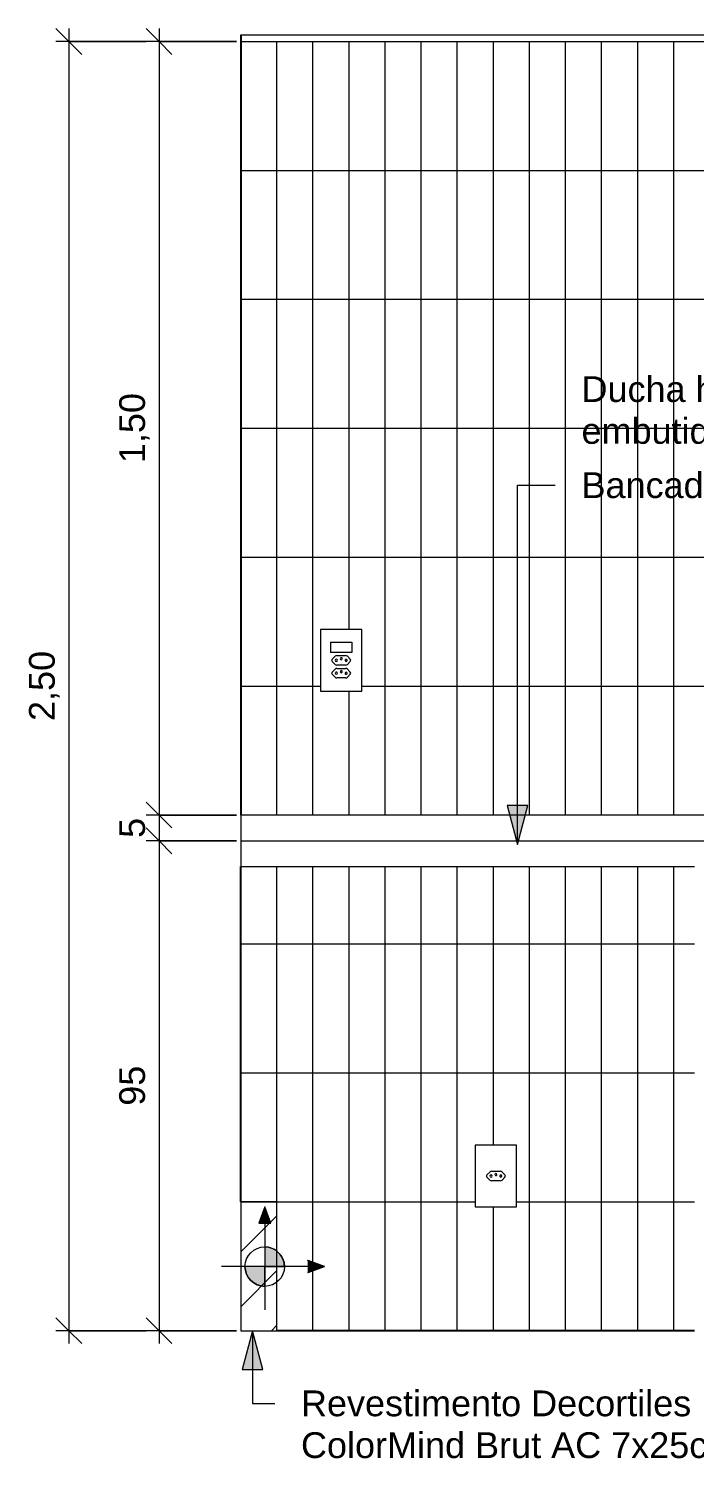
# Model space of a CAD drawing. Header units: millimetres. Extents: x -7376 to 9919, y -19320 to 2725.
# Drawn here: x -4194 to -2903, y -48 to 2725 of the extents above; entities that cross this region are included whole.
import ezdxf

# ---------------------------------------------------------------- set-up
doc = ezdxf.new("R2010")
doc.units = ezdxf.units.MM
for name, color, linetype, lineweight in [('A-ANNO-DIMS', 211, 'Continuous', 9), ('A-ANNO-DIMS-25', 211, 'Continuous', 9), ('A-ANNO-NOTE', 131, 'Continuous', 9), ('A-CLNG', 13, 'Continuous', 9), ('A-DETL-GENF', 92, 'Continuous', 9), ('A-DETL-THIN', 151, 'Continuous', 9), ('A-FLOR', 192, 'Continuous', 25), ('A-WALL', 113, 'Continuous', 25), ('A-WALL-PATT', 111, 'Continuous', 25), ('E-ELEC-FIXT', 91, 'Continuous', 9), ('G-ANNO-TEXT', 231, 'Continuous', 9)]:
    doc.layers.add(name, color=color, linetype=linetype, lineweight=lineweight)
doc.styles.add('@Arial Unicode MS', font='ARIALUNI.TTF', dxfattribs={"height": 49.99999999999999})
doc.styles.add('Arial_1', font='arial.ttf', dxfattribs={"height": 50})
doc.dimstyles.new('CRT_-__Metros_-_Linha_de_chamada_3_5_mm', dxfattribs={"dimscale": 304.8, "dimtxt": 50.29224265965954, "dimasz": 0.1640419947506562, "dimexe": 0.08202099737532809, "dimexo": 0.0625, "dimgap": 0.04101049868766404, "dimtad": 1, "dimdec": 0, "dimlfac": 0.1, "dimdsep": 46, "dimtxsty": '@Arial Unicode MS', "dimblk1": 'OBLIQUE', "dimblk2": 'OBLIQUE', "dimsah": 1, "dimcen": 0.09, "dimdle": 0.08202099737532809, "dimazin": 0, "dimtfac": 1, "dimtdec": 4, "dimtix": 1, "dimtmove": 0, "dimatfit": 3, "dimfxl": 0.4921259842519685, "dimfxlon": 1, "dimtvp": 1, "dimtolj": 1, "dimtzin": 0, "dimarcsym": 2})
doc.dimstyles.new('CRT_-__Metros_-_Linha_de_chamada_3_5_mm_3', dxfattribs={"dimscale": 304.8, "dimtxt": 50.29224265965954, "dimasz": 0.1640419947506562, "dimexe": 0.08202099737532809, "dimexo": 0.0625, "dimgap": 0.04101049868766404, "dimtad": 1, "dimlfac": 0.001, "dimrnd": 0.01, "dimzin": 0, "dimdsep": 46, "dimtxsty": '@Arial Unicode MS', "dimblk1": 'OBLIQUE', "dimblk2": 'OBLIQUE', "dimsah": 1, "dimcen": 0.09, "dimdle": 0.08202099737532809, "dimazin": 0, "dimtfac": 1, "dimtdec": 4, "dimtix": 1, "dimtmove": 0, "dimatfit": 3, "dimfxl": 0.4921259842519685, "dimfxlon": 1, "dimtvp": 1, "dimtolj": 1, "dimtzin": 0, "dimarcsym": 2})

# ---------------------------------------------------------------- blocks, each defined once
blk = doc.blocks.new('CRT_Tomadas e Interruptores - Tomada 10A 1s-4754426-ELEVAÇÃO 2 LAVANDERIA')
at = {"layer": 'E-ELEC-FIXT'}
for p, q in [((-18604.65077199636, 559.9999999999933), (-18684.65077199636, 559.9999999999933)), ((-18684.65077199636, 559.9999999999933), (-18684.65077199636, 439.9999999999921)), ((-18604.65077199636, 439.9999999999922), (-18604.65077199636, 559.9999999999933)), ((-18662.2720923399, 502.1213203435364), (-18656.60787877753, 507.785533905905)), ((-18653.0723448716, 509.2499999999721), (-18636.22919912109, 509.2499999999721)), ((-18632.69366521516, 507.7855339059044), (-18627.02945165279, 502.1213203435367)), ((-18656.60787877753, 492.2144660940494), (-18662.2720923399, 497.8786796564173)), ((-18636.22919912109, 490.7499999999817), (-18653.0723448716, 490.7499999999825)), ((-18627.02945165279, 497.8786796564175), (-18632.69366521516, 492.2144660940484)), ((-18684.65077199636, 439.9999999999921), (-18604.65077199636, 439.9999999999922))]:
    blk.add_line(p, q, dxfattribs=at)
for centre, radius, start, end in [((-18660.15077199634, 499.999999999977), 2.999999999997934, 134.9999999999989, 225.0000000000008), ((-18653.0723448716, 504.2499999999721), 5.000000000000844, 90, 134.9999999999853), ((-18654.15077199634, 499.9999999999186), 1.999999999999613, 1.70172397677024e-10, 180.0000000001702), ((-18654.15077199634, 499.9999999999186), 2.000000000000056, 180.0000000001189, 1.172479677774711e-10), ((-18644.65077199635, 502.9999999999371), 1.999999999998635, 1.701787587863869e-10, 180.0000000001702), ((-18644.65077199635, 502.9999999999371), 2.000000000000456, 180.000000000118, 1.180621897759257e-10), ((-18635.15077199634, 499.9999999999623), 1.999999999998635, 1.75057729667752e-10, 180.0000000001686), ((-18635.15077199634, 499.9999999999623), 2.000000000000063, 180.0000000001148, 1.181130786508292e-10), ((-18636.22919912109, 504.2499999999721), 4.999999999996361, 44.99999999998804, 89.99999999999994), ((-18629.15077199635, 499.9999999999771), 2.999999999997934, 315.0000000000008, 44.99999999999885), ((-18653.0723448716, 495.7499999999824), 5, 225.0000000000106, 269.9999999999996), ((-18636.22919912109, 495.7499999999811), 5.000000000000844, 269.9999999999996, 314.9999999999858)]:
    blk.add_arc(centre, radius, start, end, dxfattribs=at)
blk = doc.blocks.new('CRT_Tomadas e Interruptores - Interruptor 1s _ Tomada 10A 2s-4802645-ELEVAÇÃO 2 LAVANDERIA')
at = {"layer": 'E-ELEC-FIXT'}
for p, q in [((-18904.65077199636, 1559.999999999993), (-18984.65077199636, 1559.999999999993)), ((-18984.65077199636, 1559.999999999993), (-18984.65077199636, 1439.999999999992)), ((-18904.65077199636, 1439.999999999992), (-18904.65077199636, 1559.999999999993)), ((-18965.15077199636, 1534.999999999995), (-18924.15077199636, 1534.999999999995)), ((-18965.15077199636, 1534.999999999995), (-18965.15077199636, 1514.999999999995)), ((-18924.15077199636, 1534.999999999995), (-18924.15077199636, 1514.999999999995)), ((-18924.15077199636, 1514.999999999995), (-18965.15077199636, 1514.999999999995)), ((-18962.2720923399, 1502.121320343536), (-18956.60787877753, 1507.785533905905)), ((-18956.60787877753, 1492.214466094049), (-18962.2720923399, 1497.878679656417)), ((-18953.0723448716, 1509.249999999972), (-18936.22919912109, 1509.249999999972)), ((-18932.69366521516, 1507.785533905904), (-18927.02945165279, 1502.121320343537)), ((-18927.02945165279, 1497.878679656417), (-18932.69366521516, 1492.214466094048)), ((-18962.2720923399, 1477.121320343553), (-18956.60787877753, 1482.785533905921)), ((-18956.60787877753, 1467.214466094066), (-18962.2720923399, 1472.878679656434)), ((-18936.22919912109, 1490.749999999982), (-18953.0723448716, 1490.749999999982)), ((-18953.0723448716, 1484.249999999989), (-18936.22919912109, 1484.249999999989)), ((-18932.69366521516, 1482.785533905921), (-18927.02945165279, 1477.121320343553)), ((-18927.02945165279, 1472.878679656434), (-18932.69366521516, 1467.214466094065)), ((-18936.22919912109, 1465.749999999998), (-18953.0723448716, 1465.749999999999)), ((-18984.65077199636, 1439.999999999992), (-18904.65077199636, 1439.999999999992))]:
    blk.add_line(p, q, dxfattribs=at)
for centre, radius, start, end in [((-18960.15077199634, 1499.999999999977), 3.000000000003079, 134.9999999999985, 225.0000000000012), ((-18953.0723448716, 1504.249999999972), 5.000000000000844, 90, 134.9999999999853), ((-18954.15077199634, 1499.999999999919), 2.000000000003693, 1.172646656895488e-10, 180.0000000001173), ((-18954.15077199634, 1499.999999999919), 2.000000000000455, 180.0000000001173, 1.172479677774711e-10), ((-18944.65077199635, 1502.999999999937), 2.000000000000568, 1.139974408930154e-10, 180.0000000001205), ((-18944.65077199635, 1502.999999999937), 1.999999999998745, 180.0000000001759, 1.693072868036659e-10), ((-18935.15077199634, 1499.999999999962), 2.000000000000455, 1.17254328886834e-10, 180.0000000001173), ((-18935.15077199634, 1499.999999999962), 2.000000000000582, 180.0000000001173, 1.172479677774711e-10), ((-18936.22919912109, 1504.249999999972), 4.999999999996362, 44.99999999998838, 90), ((-18929.15077199635, 1499.999999999977), 2.999999999997934, 315.0000000000012, 44.99999999999847), ((-18960.15077199634, 1474.999999999993), 3.000000000003079, 134.9999999999985, 225.0000000000012), ((-18953.0723448716, 1495.749999999982), 5, 225.0000000000126, 269.9999999999996), ((-18953.0723448716, 1479.249999999989), 5.000000000000844, 90, 134.9999999999853), ((-18954.15077199634, 1474.999999999935), 2.000000000000568, 1.139974408930154e-10, 180.0000000001205), ((-18954.15077199634, 1474.999999999935), 2.000000000000582, 180.0000000001238, 1.172479677774711e-10), ((-18944.65077199635, 1477.999999999953), 2.000000000000455, 1.17254328886834e-10, 180.0000000001173), ((-18944.65077199635, 1477.999999999953), 1.999999999998636, 180.0000000001693, 1.693581756785693e-10), ((-18935.15077199634, 1474.999999999979), 2.000000000000582, 1.237617437651084e-10, 180.0000000001173), ((-18935.15077199634, 1474.999999999979), 2.000000000000568, 180.000000000114, 1.205048557712897e-10), ((-18936.22919912109, 1495.749999999981), 5.000000000000844, 269.9999999999996, 314.9999999999858), ((-18936.22919912109, 1479.249999999989), 4.999999999996362, 44.99999999998838, 90), ((-18929.15077199635, 1474.999999999994), 3.000000000000507, 315.0000000000258, 44.9999999999739), ((-18953.0723448716, 1470.749999999999), 5, 225.0000000000107, 269.9999999999996), ((-18936.22919912109, 1470.749999999997), 4.999999999998272, 269.9999999999996, 315.0000000000006)]:
    blk.add_arc(centre, radius, start, end, dxfattribs=at)
blk = doc.blocks.new('CRT_ANO_Seta de piso - seta de piso-279760-ELEVAÇÃO 2 LAVANDERIA')
at = {"layer": 'A-ANNO-NOTE'}
for points in [[(-19104.76907399531, 408.3588826419493), (-19093.1075654697, 440.3986139928381), (-19081.44605694409, 408.358882641949)], [(-19009.04018235426, 335.9530080521188), (-18977.00045100337, 324.2914995265094), (-19009.04018235426, 312.6299910009002)]]:
    blk.add_hatch(color=256, dxfattribs=at).paths.add_polyline_path(points)
h = blk.add_hatch(color=256, dxfattribs=at)
edge = h.paths.add_edge_path()
edge.add_arc((-19093.1075654697, 324.29149952651), 38.24646045988626, -2.2737367544323206e-13, 90.00000000000023, ccw=False)
edge.add_line((-19054.86110500981, 324.2914995265098), (-19093.1075654697, 324.29149952651))
edge.add_line((-19093.1075654697, 324.29149952651), (-19093.1075654697, 362.5379599863967))
h = blk.add_hatch(color=256, dxfattribs=at)
edge = h.paths.add_edge_path()
edge.add_arc((-19093.1075654697, 324.29149952651), 38.24646045988676, 180.0000000000004, 270.00000000000006, ccw=False)
edge.add_line((-19131.35402592958, 324.2914995265099), (-19093.1075654697, 324.29149952651))
edge.add_line((-19093.1075654697, 324.29149952651), (-19093.1075654697, 286.0450390666232))
for p, q in [((-19093.1075654697, 440.3986139928381), (-19104.76907399531, 408.3588826419493)), ((-19093.1075654697, 440.3986139928378), (-19093.1075654697, 240.2241164110706)), ((-19081.44605694409, 408.358882641949), (-19093.1075654697, 440.3986139928381)), ((-19104.76907399531, 408.3588826419493), (-19081.44605694409, 408.358882641949)), ((-19093.1075654697, 362.5379599863967), (-19093.1075654697, 324.29149952651)), ((-18977.00045100337, 324.2914995265094), (-19009.89722042948, 336.2649444011315)), ((-19009.04018235426, 335.9530080521188), (-19009.04018235426, 312.6299910009002)), ((-18977.00045100337, 324.2914995265094), (-19009.04018235426, 335.9530080521188)), ((-18977.00045100337, 324.2914995265094), (-19177.17494858514, 324.2914995265104)), ((-19093.1075654697, 324.29149952651), (-19131.35402592958, 324.2914995265099)), ((-19093.1075654697, 286.0450390666232), (-19093.1075654697, 324.29149952651)), ((-19093.1075654697, 324.29149952651), (-19054.86110500981, 324.2914995265098)), ((-18977.00045100337, 324.2914995265094), (-19009.89722042948, 312.3180546518876)), ((-19009.04018235426, 312.6299910009002), (-18977.00045100337, 324.2914995265094))]:
    blk.add_line(p, q, dxfattribs=at)
blk.add_circle((-19093.1075654697, 324.29149952651), 38.24646045988625, dxfattribs=at)
for radius, start, end in [(38.24646045988626, 359.9999999999995, 89.99999999999982), (38.24646045988676, 180, 269.9999999999997)]:
    blk.add_arc((-19093.1075654697, 324.29149952651), radius, start, end, dxfattribs=at)
blk = doc.blocks.new('DIMBLOCK16-ELEVAÇÃO 2 LAVANDERIA')
at = {"layer": 'A-ANNO-DIMS-25', "lineweight": 18}
for p, q in [((-3941.183669640044, 2700), (-3966.183669640044, 2725)), ((-3941.183669640044, 2700), (-3916.183669640041, 2675)), ((-3941.183669640044, 1200.000000000037), (-3966.183669640044, 1225.000000000037)), ((-3941.183669640044, 1200.000000000037), (-3916.183669640041, 1175.000000000037))]:
    blk.add_line(p, q, dxfattribs=at)
at = {"layer": 'A-ANNO-DIMS-25'}
for p, q in [((-3941.183669640044, 2725), (-3941.183669640044, 1200.000000000037)), ((-3791.183669640041, 2700), (-3966.183669640041, 2700)), ((-3941.183669640041, 2700), (-3791.183669640041, 2700)), ((-3791.183669640041, 1200.000000000037), (-3966.183669640041, 1200.000000000037)), ((-3941.183669640041, 1200.000000000037), (-3791.183669640041, 1200.000000000037))]:
    blk.add_line(p, q, dxfattribs=at)
at = {"layer": 'A-ANNO-DIMS-25', "color": 0, "insert": (-4018.585074872533, 1882.359424498434), "char_height": 49.99999999999999, "width": 162.3373812038015, "attachment_point": 1, "rotation": 90, "line_spacing_factor": 1.117605392436879, "style": '@Arial Unicode MS'}
blk.add_mtext('1,50', dxfattribs=at)
blk = doc.blocks.new('_Oblique')
at = {"color": 0, "linetype": 'ByBlock', "lineweight": -2}
blk.add_line((-0.5, -0.5), (0.5, 0.5), dxfattribs=at)
blk = doc.blocks.new('DIMBLOCK17-ELEVAÇÃO 2 LAVANDERIA')
at = {"layer": 'A-ANNO-DIMS-25', "lineweight": 18}
for p, q in [((-3941.183669640044, 1200.000000000037), (-3966.183669640044, 1225.000000000037)), ((-3941.183669640044, 1200.000000000037), (-3916.183669640041, 1175.000000000037)), ((-3941.183669640044, 1150), (-3966.183669640044, 1175)), ((-3941.183669640044, 1150), (-3916.183669640041, 1125))]:
    blk.add_line(p, q, dxfattribs=at)
at = {"layer": 'A-ANNO-DIMS-25'}
for p, q in [((-3791.183669640041, 1200.000000000037), (-3966.183669640041, 1200.000000000037)), ((-3941.183669640044, 1200.000000000037), (-3941.183669640044, 1150)), ((-3941.183669640041, 1200.000000000037), (-3791.183669640041, 1200.000000000037)), ((-3791.183669640041, 1150), (-3966.183669640041, 1150)), ((-3941.183669640041, 1150), (-3791.183669640041, 1150))]:
    blk.add_line(p, q, dxfattribs=at)
at = {"layer": 'A-ANNO-DIMS-25', "color": 0, "insert": (-4018.585074872533, 1155.638199577632), "char_height": 49.99999999999999, "width": 46.46832101372756, "attachment_point": 1, "rotation": 90, "line_spacing_factor": 1.117605392436879, "style": '@Arial Unicode MS'}
blk.add_mtext('5', dxfattribs=at)
blk = doc.blocks.new('DIMBLOCK18-ELEVAÇÃO 2 LAVANDERIA')
at = {"layer": 'A-ANNO-DIMS-25', "lineweight": 18}
for p, q in [((-3941.183669640044, 1150), (-3966.183669640044, 1175)), ((-3941.183669640044, 1150), (-3916.183669640041, 1125)), ((-3941.183669640044, 200), (-3966.183669640044, 225.0000000000001)), ((-3941.183669640044, 200), (-3916.183669640041, 175))]:
    blk.add_line(p, q, dxfattribs=at)
at = {"layer": 'A-ANNO-DIMS-25'}
for p, q in [((-3791.183669640041, 1150), (-3966.183669640041, 1150)), ((-3941.183669640044, 1150), (-3941.183669640044, 175)), ((-3941.183669640041, 1150), (-3791.183669640041, 1150)), ((-3791.183669640041, 200), (-3966.183669640041, 200)), ((-3941.183669640041, 200), (-3791.183669640041, 200))]:
    blk.add_line(p, q, dxfattribs=at)
at = {"layer": 'A-ANNO-DIMS-25', "color": 0, "insert": (-4018.585074872533, 636.2763991552271), "char_height": 49.99999999999999, "width": 92.93664202745512, "attachment_point": 1, "rotation": 90, "line_spacing_factor": 1.117605392436879, "style": '@Arial Unicode MS'}
blk.add_mtext('95', dxfattribs=at)
blk = doc.blocks.new('DIMBLOCK19-ELEVAÇÃO 2 LAVANDERIA')
at = {"layer": 'A-ANNO-DIMS-25', "lineweight": 18}
for p, q in [((-4116.183669640041, 2700), (-4141.183669640041, 2725)), ((-4116.183669640041, 2700), (-4091.183669640041, 2675)), ((-4116.183669640041, 200), (-4141.183669640041, 225.0000000000001)), ((-4116.183669640041, 200), (-4091.183669640041, 175))]:
    blk.add_line(p, q, dxfattribs=at)
at = {"layer": 'A-ANNO-DIMS-25'}
for p, q in [((-4116.183669640041, 2725), (-4116.183669640041, 174.9999999999997)), ((-3966.183669640041, 2700), (-4141.183669640041, 2700)), ((-4116.183669640041, 2700), (-3966.183669640041, 2700)), ((-3966.183669640041, 200), (-4141.183669640041, 200)), ((-4116.183669640041, 200), (-3966.183669640041, 200))]:
    blk.add_line(p, q, dxfattribs=at)
at = {"layer": 'A-ANNO-DIMS-25', "color": 0, "insert": (-4193.585074872533, 1382.359424498416), "char_height": 49.99999999999999, "width": 162.3373812038015, "attachment_point": 1, "rotation": 90, "line_spacing_factor": 1.117605392436879, "style": '@Arial Unicode MS'}
blk.add_mtext('2,50', dxfattribs=at)

msp = doc.modelspace()

# ---------------------------------------------------------------- hatches: boundary and pattern name
at = {"layer": 'A-DETL-GENF'}
h = msp.add_hatch(dxfattribs=at)
h.set_pattern_fill('FP_6', style=0, pattern_type=2)
h.set_pattern_definition([(45, (-2544.649547458785, 0), (-53.03300858899107, 53.03300858899107), [])])
h.paths.add_polyline_path([(-3782.943319455129, 199.9999999999924), (-3712.943319455144, 199.9999999999924), (-3712.943319455144, 450.0000000000001), (-3782.943319455129, 450.0000000000001), (-3782.943319455129, 239.0144340577826)])
at = {"layer": 'A-WALL-PATT', "lineweight": 9}
h = msp.add_hatch(dxfattribs=at)
h.set_pattern_fill('FP_5', color=256, style=0, pattern_type=2)
h.set_pattern_definition([(90, (10007.05645254122, -800), (-70, 4.286263797015736e-15), []), (180, (10007.05645254122, -800), (-3.061616997868383e-14, -250), [])])
h.paths.add_polyline_path([(-3712.943319455144, 200), (-2902.943319455129, 200), (-2902.943319455129, 1100.000000000001), (-3782.943319455144, 1100.000000000001), (-3782.943319455144, 450.0000000000001), (-3712.943319455144, 450.0000000000001), (-3712.943319455144, 239.0144340577826)])
h.paths.add_polyline_path([(-3306.443319455129, 439.999999999992), (-3327.943319455144, 439.999999999992), (-3327.943319455144, 559.9999999999934), (-3247.943319455144, 559.9999999999934), (-3247.943319455144, 439.999999999992), (-3306.341096933995, 439.999999999992)])
h.paths.add_polyline_path([(-3277.443319455133, 501.7320508075338), (-3278.443319455133, 501.9999999999628), (-3277.925681364928, 501.7955549576978)])
h.paths.add_polyline_path([(-3276.511467802551, 499.4823619097623), (-3276.511467802551, 500.5176380901706), (-3276.579616149973, 499.999999999967)])
h.paths.add_polyline_path([(-3277.443319455122, 498.2679491923959), (-3276.711268647561, 498.9999999999678), (-3277.186686614872, 498.6023996213144), (-3277.199434359101, 498.5857864375927)])
h.paths.add_polyline_path([(-3295.511467802547, 499.4823619097195), (-3295.511467802547, 500.5176380901057), (-3295.57509557366, 499.9656628138076)])
h.paths.add_polyline_path([(-3295.711268647558, 500.999999999937), (-3296.443319455133, 501.7320508074899), (-3296.182675527411, 501.361723221148), (-3295.800081303058, 501.0681483473581)])
h.paths.add_polyline_path([(-3287.943319455133, 500.999999999937), (-3288.460957545338, 501.2044450422019), (-3288.460957545338, 501.0681483473581)])
h.paths.add_polyline_path([(-3285.943319455137, 502.9999999999414), (-3286.252945065238, 504.0543137648954), (-3286.1577321725, 503.5176380901466), (-3286.011467802558, 503.164524664544)])
h.paths.add_polyline_path([(-3286.529105892763, 501.5857864375672), (-3286.011467802558, 502.4823619097373), (-3286.35753301751, 501.9999999999416)])
h.paths.add_polyline_path([(-3286.94331945514, 504.7320508075082), (-3287.943319455144, 504.9999999999377), (-3287.425681364935, 504.7955549576733)])
h.paths.add_polyline_path([(-3782.943319455144, 1200.000000000038), (-1827.043406214869, 1200.000000000038), (-1827.295977159314, 1204.974830569928), (-1826.877632910326, 1205.118051295652), (-1826.089009254863, 1205.541220416729), (-1826.089009254863, 1205.238161039484), (-1825.608451314567, 1205.541220416729), (-1827.541683314785, 1206.041225348629), (-1827.943319455173, 1206.041225348629), (-1827.943319455173, 1282.971488510216), (-1831.443319455148, 1282.971488510216), (-1831.443319455148, 1284.93857362252), (-1833.943319006636, 1284.93857362252), (-1833.943319006636, 1282.971488510216), (-1839.931751911341, 1282.971488510216), (-1840.217344933249, 1290.716645884504), (-1840.308393665118, 1295.164853887445), (-1840.144266115358, 1307.250555864696), (-1839.931751911341, 1307.250555864696), (-1839.931751911341, 1317.008289650357), (-1833.943319006636, 1317.008289650357), (-1833.943319006636, 1315.041204538053), (-1831.443319455148, 1315.041204538053), (-1831.443319455148, 1317.008289650357), (-1792.987284208271, 1317.008289650357), (-1792.987284208271, 1315.24122534863), (-1792.443319870907, 1315.24122534863), (-1792.443319870907, 1284.738552811944), (-1792.987284208271, 1284.738552811944), (-1792.987284208271, 1282.971488510216), (-1799.943319455148, 1282.971488510216), (-1799.943319455148, 1206.041225348629), (-1801.380069409608, 1205.895041748521), (-1802.278187595753, 1205.541220416729), (-1801.009005999991, 1204.974830569928), (-1800.344955595532, 1204.974830569928), (-1800.843232695448, 1200.000000000038), (-1402.943319455126, 1200.000000000038), (-1402.943319455126, 2200.000000000003), (-1592.943319455137, 2200.000000000003), (-1592.943319455137, 2120.000000000004), (-1612.943319455137, 2120.000000000004), (-1612.943319455137, 2200.000000000003), (-1802.94331945514, 2200.000000000003), (-1802.94331945514, 2220.000000000002), (-1402.943319455126, 2220.000000000002), (-1402.943319455126, 2700.000000000004), (-3782.943319455144, 2700.000000000004), (-3782.943319455144, 1300.000000000001)])
h.paths.add_polyline_path([(-2602.582177480976, 1251.690659200097), (-2615.911548886897, 1251.690659200097), (-2615.911548886897, 1272.499999999985), (-2632.41154888689, 1272.499999999985), (-2632.41154888689, 1327.499999999985), (-2577.41154888689, 1327.499999999985), (-2577.41154888689, 1313.556031130534), (-2547.911548886847, 1313.556031130534), (-2547.911548886847, 1304.999999999968), (-2538.9496841374, 1304.999999999968), (-2538.9496841374, 1309.999999999969), (-2520.913196116357, 1309.914814565691), (-2520.913196116357, 1303.288985825115), (-2520.913196116357, 1303.038985825114), (-2520.913196116357, 1296.754589807407), (-2520.913196116357, 1296.603578124336), (-2520.913196116357, 1289.999999999968), (-2538.9496841374, 1290.085185434246), (-2538.9496841374, 1294.999999999968), (-2547.911548886847, 1294.812331477675), (-2547.911548886847, 1286.443968869401), (-2577.41154888689, 1286.443968869401), (-2577.41154888689, 1272.499999999985), (-2593.911548886901, 1272.499999999985), (-2593.911548886901, 1251.690659200097), (-2602.30844694175, 1251.690659200097)])
h.paths.add_polyline_path([(-2099.980604206356, 1251.690659200097), (-2113.309975612277, 1251.690659200097), (-2113.309975612277, 1272.499999999985), (-2129.80997561227, 1272.499999999985), (-2129.80997561227, 1327.499999999985), (-2074.809975612266, 1327.499999999985), (-2074.809975612266, 1313.556031130534), (-2045.309975612223, 1313.556031130534), (-2045.309975612223, 1304.999999999968), (-2036.34811086278, 1304.999999999968), (-2036.34811086278, 1309.999999999969), (-2018.311622841733, 1309.914814565691), (-2018.311622841733, 1303.288985825115), (-2018.311622841733, 1303.038985825114), (-2018.311622841733, 1296.754589807407), (-2018.311622841733, 1296.603578124336), (-2018.311622841733, 1289.999999999968), (-2036.34811086278, 1290.085185434246), (-2036.34811086278, 1294.999999999968), (-2045.309975612223, 1294.812331477675), (-2045.309975612223, 1286.443968869401), (-2074.809975612266, 1286.443968869401), (-2074.809975612266, 1272.499999999985), (-2091.309975612281, 1272.499999999985), (-2091.309975612281, 1251.690659200097), (-2098.796081175335, 1251.690659200097)])
h.paths.add_polyline_path([(-3569.545541976264, 1439.999999999993), (-3627.94331945514, 1439.999999999993), (-3627.94331945514, 1559.999999999995), (-3547.94331945514, 1559.999999999995), (-3547.94331945514, 1439.999999999993), (-3569.443319455129, 1439.999999999993)])
h.paths.add_polyline_path([(-3577.443319455126, 1476.732050807552), (-3578.443319455129, 1476.99999999998), (-3577.925681364924, 1476.795554957715)])
h.paths.add_polyline_path([(-3576.511467802547, 1474.482361909779), (-3576.511467802547, 1475.517638090189), (-3576.579616149969, 1474.999999999985)])
h.paths.add_polyline_path([(-3577.443319455118, 1473.267949192414), (-3576.711268647558, 1473.999999999985), (-3577.186686614876, 1473.602399621328), (-3577.199434359098, 1473.585786437604)])
h.paths.add_polyline_path([(-3595.511467802544, 1474.482361909736), (-3595.511467802544, 1475.517638090124), (-3595.575095573657, 1474.965662813825)])
h.paths.add_polyline_path([(-3595.711268647554, 1475.99999999994), (-3596.443319455129, 1476.732050807508), (-3596.182675527407, 1476.361723221166), (-3595.800081303054, 1476.068148347376)])
h.paths.add_polyline_path([(-3587.943319455129, 1475.999999999955), (-3588.460957545334, 1476.20444504222), (-3588.221872304724, 1476.036672178313)])
h.paths.add_polyline_path([(-3585.943319455133, 1477.999999999959), (-3586.213182415779, 1479.00249407125), (-3586.1577321725, 1478.517638090165), (-3586.011467802555, 1478.164524664561)])
h.paths.add_polyline_path([(-3586.529105892756, 1476.585786437585), (-3586.011467802555, 1477.482361909755), (-3586.357533017506, 1476.999999999959)])
h.paths.add_polyline_path([(-3586.943319455137, 1479.732050807526), (-3588.221872304724, 1479.963327821597), (-3587.425681364932, 1479.795554957691)])
h.paths.add_polyline_path([(-3577.443319455126, 1501.732050807535), (-3578.443319455129, 1501.999999999963), (-3577.925681364924, 1501.7955549577)])
h.paths.add_polyline_path([(-3576.511467802547, 1499.482361909764), (-3576.511467802547, 1500.517638090173), (-3576.579616149969, 1499.999999999968)])
h.paths.add_polyline_path([(-3577.443319455118, 1498.267949192397), (-3576.711268647558, 1498.999999999968), (-3577.186686614868, 1498.602399621315), (-3577.199434359098, 1498.585786437594)])
h.paths.add_polyline_path([(-3595.511467802544, 1499.482361909719), (-3595.511467802544, 1500.517638090107), (-3595.575095573657, 1499.965662813808)])
h.paths.add_polyline_path([(-3587.943319455129, 1500.999999999939), (-3588.460957545334, 1501.204445042203), (-3588.221872304724, 1501.036672178297)])
h.paths.add_polyline_path([(-3595.711268647554, 1500.999999999939), (-3596.443319455129, 1501.732050807491), (-3596.182675527407, 1501.361723221149), (-3595.800081303054, 1501.068148347359)])
h.paths.add_polyline_path([(-3585.943319455133, 1502.999999999943), (-3586.213182415779, 1504.002494071234), (-3586.1577321725, 1503.517638090148), (-3586.011467802555, 1503.164524664545)])
h.paths.add_polyline_path([(-3586.529105892756, 1501.585786437568), (-3586.011467802555, 1502.482361909739), (-3586.357533017503, 1501.999999999942)])
h.paths.add_polyline_path([(-3586.943319455137, 1504.73205080751), (-3588.221872304724, 1504.96332782158), (-3587.425681364932, 1504.795554957674)])
at = {"layer": 'G-ANNO-TEXT'}
for points in [[(-3245.960945915513, 1143.18682102098), (-3225.864756483179, 1218.18682102098), (-3266.057135347846, 1218.18682102098)], [(-3759.861000943167, 199.8665052931791), (-3779.9571903755, 124.8665052931791), (-3739.764811510833, 124.8665052931791)]]:
    msp.add_hatch(color=7, dxfattribs=at).paths.add_polyline_path(points)

# ---------------------------------------------------------------- linework, layer by layer
at = {"layer": 'A-CLNG'}
for p, q in [((-1402.943319455126, 2712.5), (-3782.943319455144, 2712.5)), ((-3782.943319455144, 2700), (-1402.943319455126, 2700))]:
    msp.add_line(p, q, dxfattribs=at)
at = {"layer": 'A-DETL-THIN'}
for p, q in [((-3782.943319455126, 1200.000000000037), (-3782.943319455126, 1150)), ((-1402.943319455129, 1200.000000000037), (-3782.943319455126, 1200.000000000037)), ((-3782.943319455144, 1150), (-3782.943319455144, 1100)), ((-3782.943319455126, 1150), (-1402.943319455129, 1150)), ((-3782.943319455144, 1100), (-2902.943319455126, 1100)), ((-3782.943319455129, 449.9999999999999), (-3782.943319455129, 199.9999999999922)), ((-3712.943319455144, 449.9999999999999), (-3782.943319455129, 449.9999999999999)), ((-3712.943319455144, 199.9999999999922), (-3712.943319455144, 449.9999999999999)), ((-3782.943319455129, 199.9999999999922), (-3712.943319455144, 199.9999999999922))]:
    msp.add_line(p, q, dxfattribs=at)
at = {"layer": 'A-FLOR'}
for p, q in [((-3782.943319455148, 200), (-3782.943319455148, 199.7492666937659)), ((-2902.943319455129, 200), (-3712.943319455144, 200))]:
    msp.add_line(p, q, dxfattribs=at)
at = {"layer": 'A-WALL'}
for p, q in [((-3782.943319455144, 2712.719977990834), (-3782.943319455144, 1200.000000000037)), ((-3783.52195666413, 2299.999999999996), (-3782.943319455144, 2299.999999999996)), ((-3782.943319455144, 1300), (-3783.52195666413, 1300)), ((-3782.943319455144, 449.9999999999999), (-3782.943319455144, 1100))]:
    msp.add_line(p, q, dxfattribs=at)
at = {"layer": 'G-ANNO-TEXT', "color": 7}
for p, q in [((-3245.960945915505, 1839.644221733565), (-3172.719867070684, 1839.644221733561)), ((-3245.960945915513, 1143.18682102098), (-3245.960945915505, 1839.644221733565)), ((-3225.864756483179, 1218.18682102098), (-3266.057135347846, 1218.18682102098)), ((-3266.057135347846, 1218.18682102098), (-3245.960945915513, 1143.18682102098)), ((-3245.960945915513, 1143.18682102098), (-3225.864756483179, 1218.18682102098)), ((-3759.861000943167, 199.8665052931791), (-3779.9571903755, 124.8665052931791)), ((-3739.764811510833, 124.8665052931791), (-3759.861000943167, 199.8665052931791)), ((-3759.861000943167, 199.8665052931791), (-3759.861000943167, 59.17697620532865)), ((-3779.9571903755, 124.8665052931791), (-3739.764811510833, 124.8665052931791)), ((-3759.861000943167, 59.17697620532865), (-3716.82655675159, 59.17697620532868))]:
    msp.add_line(p, q, dxfattribs=at)

# ---------------------------------------------------------------- block references
at = {"layer": 'A-ANNO-NOTE'}
msp.add_blockref('CRT_ANO_Seta de piso - seta de piso-279760-ELEVAÇÃO 2 LAVANDERIA', (15356.70745254122, 0), dxfattribs=at)
at = {"layer": 'E-ELEC-FIXT'}
for name in ['CRT_Tomadas e Interruptores - Interruptor 1s _ Tomada 10A 2s-4802645-ELEVAÇÃO 2 LAVANDERIA', 'CRT_Tomadas e Interruptores - Tomada 10A 1s-4754426-ELEVAÇÃO 2 LAVANDERIA']:
    msp.add_blockref(name, (15356.70745254122, 0), dxfattribs=at)

# ---------------------------------------------------------------- texts
at = {"layer": 'G-ANNO-TEXT', "color": 7, "char_height": 50, "attachment_point": 1, "style": 'Arial_1'}
for s, insert, width in [('Ducha higiênica Celite Elite ', (-3121.919867070688, 2050.908499232739), 1084.28234375), ('embutida na bancada', (-3121.919867070688, 1969.879853399406), 833.755), ('Bancada em granito Branco Siena', (-3121.919867070688, 1864.644221733561), 1320.78015625), ('Revestimento Decortiles ', (-3666.026556751591, 84.17697620532866), 968.0376562499999), ('ColorMind Brut AC 7x25cm', (-3666.026556751591, 3.148330371995298), 1048.20640625)]:
    msp.add_mtext(s, dxfattribs=dict(at, insert=insert, width=width))

# ---------------------------------------------------------------- dimensions: what is measured, and where the dimension line sits
at = {"layer": 'A-ANNO-DIMS'}
for base, p1, p2, dimstyle, override, picture, middle in [((-4116.183669640042, 200.0000000000001), (-3966.183669640041, 2700), (-3966.183669640041, 200), 'CRT_-__Metros_-_Linha_de_chamada_3_5_mm_3', {"dimpost": '<>', "dimfxl": 2500}, 'DIMBLOCK19-ELEVAÇÃO 2 LAVANDERIA', (-4154.229372380824, 1450.000000000001)), ((-3941.183669640042, 1200.000000000037), (-3791.183669640041, 2700), (-3791.183669640041, 1200.000000000037), 'CRT_-__Metros_-_Linha_de_chamada_3_5_mm_3', {"dimpost": '<>', "dimfxl": 1499.999999999963}, 'DIMBLOCK16-ELEVAÇÃO 2 LAVANDERIA', (-3979.229372380824, 1950.00000000002)), ((-3941.183669640042, 1150), (-3791.183669640041, 1200.000000000037), (-3791.183669640041, 1150), 'CRT_-__Metros_-_Linha_de_chamada_3_5_mm', {"dimpost": '<>', "dimfxl": 50.00000000003683}, 'DIMBLOCK17-ELEVAÇÃO 2 LAVANDERIA', (-3979.109999792591, 1175.00000000002)), ((-3941.183669640042, 200.0000000000001), (-3791.183669640041, 1150), (-3791.183669640041, 200), 'CRT_-__Metros_-_Linha_de_chamada_3_5_mm', {"dimpost": '<>', "dimfxl": 950}, 'DIMBLOCK18-ELEVAÇÃO 2 LAVANDERIA', (-3979.229372380824, 675.0000000000013))]:
    dim = msp.add_linear_dim(base=base, p1=p1, p2=p2, angle=89.99999999999991, dimstyle=dimstyle, override=override, dxfattribs=at)
    dim.commit()
    dim.dimension.update_dxf_attribs({"geometry": picture, "text_midpoint": middle})

doc.saveas('drawing.dxf')
